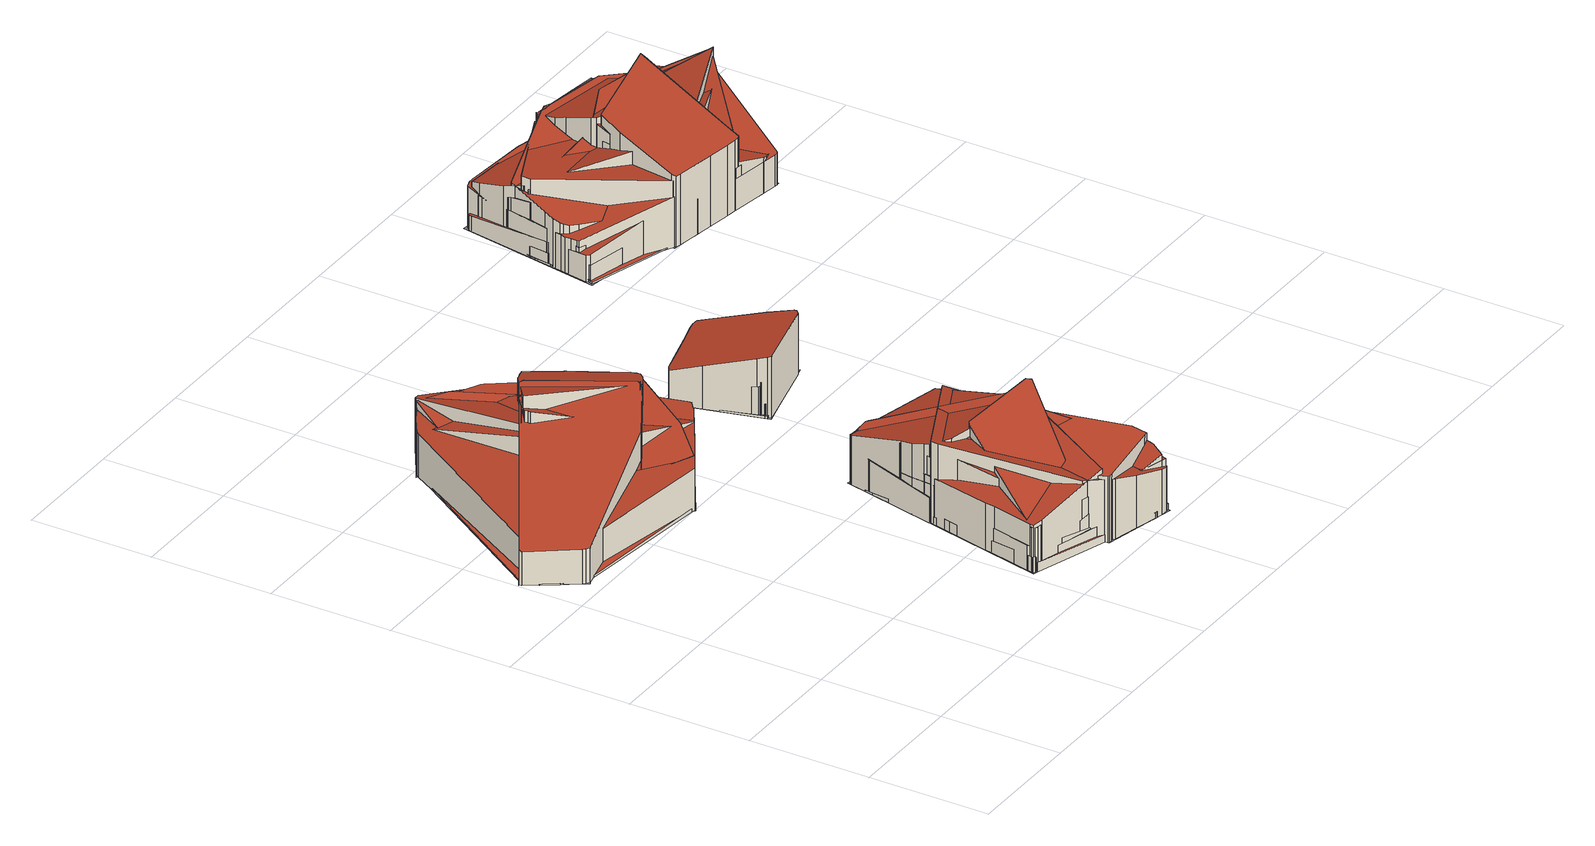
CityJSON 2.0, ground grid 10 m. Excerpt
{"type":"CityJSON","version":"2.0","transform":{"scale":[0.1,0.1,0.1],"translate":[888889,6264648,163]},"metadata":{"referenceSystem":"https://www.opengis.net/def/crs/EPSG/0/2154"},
"CityObjects":{
"building1":{"type":"Building","attributes":{"class":"Building"},"children":["building1-1"]},
"building1-1":{"type":"BuildingPart","parents":["building1"],"geometry":[{"type":"MultiSurface","lod":"2.2","boundaries":[[[0,1,2,3,4,5,6,7,8,9,10,11,12,13,14,15,16,17,18,19,20,21,22,23]],[[24,25,1,0]],[[25,26,2,1]],[[26,27,3,2]],[[27,28,4,3]],[[28,29,5,4]],[[29,30,6,5]],[[30,31,7,6]],[[31,32,8,7]],[[32,33,9,8]],[[33,34,10,9]],[[34,35,11,10]],[[35,36,12,11]],[[36,37,13,12]],[[37,38,14,13]],[[38,39,15,14]],[[39,40,16,15]],[[40,41,17,16]],[[41,42,18,17]],[[42,43,19,18]],[[43,44,20,19]],[[44,45,21,20]],[[45,46,22,21]],[[46,47,23,22]],[[47,24,0,23]],[[48,49,50,51,52,53,54,55,56,57,58,59,60]],[[61,62,49,48]],[[62,63,50,49]],[[63,64,51,50]],[[64,65,52,51]],[[65,66,53,52]],[[66,67,54,53]],[[67,68,55,54]],[[68,69,56,55]],[[69,70,57,56]],[[70,71,58,57]],[[71,72,59,58]],[[72,73,60,59]],[[73,61,48,60]],[[74,75,76,77,78,79,80,81,82,83,84,85,86,87]],[[88,89,75,74]],[[89,90,76,75]],[[90,91,77,76]],[[91,92,78,77]],[[92,93,79,78]],[[93,94,80,79]],[[94,95,81,80]],[[95,96,82,81]],[[96,97,83,82]],[[97,98,84,83]],[[98,99,85,84]],[[99,100,86,85]],[[100,101,87,86]],[[101,88,74,87]],[[102,103,104,105,106,107,108,109,110,111,112,113]],[[114,115,103,102]],[[115,116,104,103]],[[116,117,105,104]],[[117,118,106,105]],[[118,119,107,106]],[[119,120,108,107]],[[120,121,109,108]],[[121,122,110,109]],[[122,123,111,110]],[[123,124,112,111]],[[124,125,113,112]],[[125,114,102,113]],[[126,127,128,129,130,131,132,133,134,135,136,137,138,139,140,141,142]],[[143,144,127,126]],[[144,145,128,127]],[[145,146,129,128]],[[146,147,130,129]],[[147,148,131,130]],[[148,149,132,131]],[[149,150,133,132]],[[150,151,134,133]],[[151,152,135,134]],[[152,153,136,135]],[[153,154,137,136]],[[154,155,138,137]],[[155,156,139,138]],[[156,157,140,139]],[[157,158,141,140]],[[158,159,142,141]],[[159,143,126,142]],[[160,161,162,163,164,165,166,167,168,169,170]],[[171,172,161,160]],[[172,173,162,161]],[[173,174,163,162]],[[174,175,164,163]],[[175,176,165,164]],[[176,177,166,165]],[[177,178,167,166]],[[178,179,168,167]],[[179,180,169,168]],[[180,181,170,169]],[[181,171,160,170]],[[182,183,184,185,186,187,188,189,190,191,192]],[[193,194,183,182]],[[194,195,184,183]],[[195,196,185,184]],[[196,197,186,185]],[[197,198,187,186]],[[198,199,188,187]],[[199,200,189,188]],[[200,201,190,189]],[[201,202,191,190]],[[202,203,192,191]],[[203,193,182,192]],[[204,205,206,207,208,209,210,211,212]],[[213,214,205,204]],[[214,215,206,205]],[[215,216,207,206]],[[216,217,208,207]],[[217,218,209,208]],[[218,219,210,209]],[[219,220,211,210]],[[220,221,212,211]],[[221,213,204,212]],[[222,223,224,225,226,227,228,229,230,231,232,233]],[[234,235,223,222]],[[235,236,224,223]],[[236,237,225,224]],[[237,238,226,225]],[[238,239,227,226]],[[239,240,228,227]],[[240,241,229,228]],[[241,242,230,229]],[[242,243,231,230]],[[243,244,232,231]],[[244,245,233,232]],[[245,234,222,233]],[[246,247,248,249,250,251,252,253,254,255]],[[256,257,247,246]],[[257,258,248,247]],[[258,237,249,248]],[[237,259,250,249]],[[259,260,251,250]],[[260,261,252,251]],[[261,262,253,252]],[[262,263,254,253]],[[263,264,255,254]],[[264,256,246,255]],[[265,266,267,268,269,270,271,272,273]],[[274,275,266,265]],[[275,276,267,266]],[[276,277,268,267]],[[277,218,269,268]],[[218,278,270,269]],[[278,42,271,270]],[[42,279,272,271]],[[279,280,273,272]],[[280,274,265,273]],[[281,282,283,284,285,286,287]],[[288,289,282,281]],[[289,290,283,282]],[[290,291,284,283]],[[291,292,285,284]],[[292,293,286,285]],[[293,294,287,286]],[[294,288,281,287]],[[295,296,297,298,299]],[[300,301,296,295]],[[301,302,297,296]],[[302,303,298,297]],[[303,304,299,298]],[[304,300,295,299]],[[305,306,307,308,309,310,311,312,313,314,315,316,317,318,319,320,321,322]]],"semantics":{"surfaces":[{"type":"RoofSurface","rf_azimuth":203.03,"rf_slope":3.73},{"type":"WallSurface","on_footprint_edge":true},{"type":"RoofSurface","rf_azimuth":212.21,"rf_slope":15.52},{"type":"RoofSurface","rf_azimuth":31.1,"rf_slope":16.65},{"type":"RoofSurface","rf_azimuth":225.35,"rf_slope":15.4},{"type":"RoofSurface","rf_azimuth":170.89,"rf_slope":0.564},{"type":"RoofSurface","rf_azimuth":18.34,"rf_slope":15.55},{"type":"RoofSurface","rf_azimuth":171.15,"rf_slope":2.23},{"type":"RoofSurface","rf_azimuth":221.47,"rf_slope":16.44},{"type":"RoofSurface","rf_azimuth":127.92,"rf_slope":18.51},{"type":"RoofSurface","rf_azimuth":350.65,"rf_slope":17.56},{"type":"RoofSurface","rf_azimuth":208.65,"rf_slope":14.09},{"type":"RoofSurface","rf_azimuth":96.95,"rf_slope":11.4},{"type":"RoofSurface","rf_azimuth":316.24,"rf_slope":1.94},{"type":"GroundSurface"}],"values":[0,1,1,1,1,1,1,1,1,1,1,1,1,1,1,1,1,1,1,1,1,1,1,1,1,2,1,1,1,1,1,1,1,1,1,1,1,1,1,3,1,1,1,1,1,1,1,1,1,1,1,1,1,1,4,1,1,1,1,1,1,1,1,1,1,1,1,5,1,1,1,1,1,1,1,1,1,1,1,1,1,1,1,1,1,6,1,1,1,1,1,1,1,1,1,1,1,7,1,1,1,1,1,1,1,1,1,1,1,8,1,1,1,1,1,1,1,1,1,9,1,1,1,1,1,1,1,1,1,1,1,1,10,1,1,1,1,1,1,1,1,1,1,11,1,1,1,1,1,1,1,1,1,12,1,1,1,1,1,1,1,13,1,1,1,1,1,14]}}]},
"building2":{"type":"Building","attributes":{"class":"Building"},"children":["building2-1"]},
"building2-1":{"type":"BuildingPart","parents":["building2"],"geometry":[{"type":"MultiSurface","lod":"2.2","boundaries":[[[323,324,325,326,327,328,329,330,331,332,333,334,335]],[[336,337,324,323]],[[337,338,325,324]],[[338,339,326,325]],[[339,340,327,326]],[[340,341,328,327]],[[341,342,329,328]],[[342,343,330,329]],[[343,344,331,330]],[[344,345,332,331]],[[345,346,333,332]],[[346,347,334,333]],[[347,348,335,334]],[[348,336,323,335]],[[349,350,351,352,353,354,355,356,357,358,359,360,361,362,363]],[[364,365,350,349]],[[365,366,351,350]],[[366,367,352,351]],[[367,368,353,352]],[[368,369,354,353]],[[369,370,355,354]],[[370,371,356,355]],[[371,372,357,356]],[[372,373,358,357]],[[373,374,359,358]],[[374,375,360,359]],[[375,376,361,360]],[[376,377,362,361]],[[377,378,363,362]],[[378,364,349,363]],[[379,380,381,382,383,384,385,386,387,388,389,390,391,392,393,394]],[[395,396,380,379]],[[396,397,381,380]],[[397,398,382,381]],[[398,399,383,382]],[[399,400,384,383]],[[400,401,385,384]],[[401,402,386,385]],[[402,403,387,386]],[[403,404,388,387]],[[404,405,389,388]],[[405,406,390,389]],[[406,407,391,390]],[[407,408,392,391]],[[408,409,393,392]],[[409,410,394,393]],[[410,395,379,394]],[[411,412,413,414,415,416,417,418,419,420,421,422,423,424,425]],[[426,427,412,411]],[[427,428,413,412]],[[428,429,414,413]],[[429,430,415,414]],[[430,431,416,415]],[[431,345,417,416]],[[345,432,418,417]],[[432,433,419,418]],[[433,434,420,419]],[[434,435,421,420]],[[435,436,422,421]],[[436,437,423,422]],[[437,438,424,423]],[[438,439,425,424]],[[439,426,411,425]],[[440,441,442,443,444,445,446,447,448,449,450]],[[451,452,441,440]],[[452,453,442,441]],[[453,454,443,442]],[[454,455,444,443]],[[455,456,445,444]],[[456,457,446,445]],[[457,435,447,446]],[[435,458,448,447]],[[458,459,449,448]],[[459,460,450,449]],[[460,451,440,450]],[[461,462,463,464,465,466,467,468,469,470,471]],[[472,473,462,461]],[[473,474,463,462]],[[474,475,464,463]],[[475,476,465,464]],[[476,477,466,465]],[[477,467,466]],[[478,469,468]],[[478,479,470,469]],[[479,480,471,470]],[[480,472,461,471]],[[481,482,483,484,485,486,487,488,489,490,491]],[[492,493,482,481]],[[493,494,483,482]],[[494,495,484,483]],[[495,496,485,484]],[[496,497,486,485]],[[497,498,487,486]],[[498,499,488,487]],[[499,500,489,488]],[[500,501,490,489]],[[501,502,491,490]],[[502,492,481,491]],[[503,504,505,506,507,508,509,510]],[[511,512,504,503]],[[512,513,505,504]],[[513,514,506,505]],[[514,457,507,506]],[[457,515,508,507]],[[515,516,509,508]],[[516,517,510,509]],[[517,511,503,510]],[[518,519,520,521,522,523,524,525]],[[526,427,519,518]],[[427,527,520,519]],[[527,528,521,520]],[[528,529,522,521]],[[529,530,523,522]],[[530,531,524,523]],[[531,532,525,524]],[[532,526,518,525]],[[533,534,535,536,537,538,539,540]],[[541,542,534,533]],[[542,543,535,534]],[[543,544,536,535]],[[544,545,537,536]],[[545,458,538,537]],[[458,546,539,538]],[[546,547,540,539]],[[547,541,533,540]],[[548,549,550,551,552,553,554,555,556,557]],[[558,559,549,548]],[[559,560,550,549]],[[560,561,551,550]],[[561,562,552,551]],[[562,563,553,552]],[[563,564,554,553]],[[564,565,555,554]],[[565,566,556,555]],[[566,395,557,556]],[[395,558,548,557]],[[567,568,569,570,571,572,573,574]],[[575,576,568,567]],[[576,577,569,568]],[[577,578,570,569]],[[578,579,571,570]],[[579,561,572,571]],[[561,580,573,572]],[[580,581,574,573]],[[581,575,567,574]],[[582,583,584,585,586,587,588,589,590]],[[591,365,583,582]],[[365,592,584,583]],[[592,593,585,584]],[[593,594,586,585]],[[594,595,587,586]],[[595,562,588,587]],[[562,596,589,588]],[[596,597,590,589]],[[597,591,582,590]],[[598,368,599,600,601,602,603,604,605,606,607,608]]],"semantics":{"surfaces":[{"type":"RoofSurface","rf_azimuth":348.3,"rf_slope":14.15},{"type":"WallSurface","on_footprint_edge":true},{"type":"RoofSurface","rf_azimuth":165.86,"rf_slope":16.66},{"type":"RoofSurface","rf_azimuth":77.39,"rf_slope":16.9},{"type":"RoofSurface","rf_azimuth":334.51,"rf_slope":1.49},{"type":"RoofSurface","rf_azimuth":173.76,"rf_slope":16.07},{"type":"RoofSurface","rf_azimuth":96.38,"rf_slope":4.23},{"type":"RoofSurface","rf_azimuth":56.45,"rf_slope":0.733},{"type":"RoofSurface","rf_azimuth":84.63,"rf_slope":4.67},{"type":"RoofSurface","rf_azimuth":219.77,"rf_slope":19.53},{"type":"RoofSurface","rf_azimuth":188.68,"rf_slope":18.49},{"type":"RoofSurface","rf_azimuth":119.84,"rf_slope":13.03},{"type":"RoofSurface","rf_azimuth":255.48,"rf_slope":13.27},{"type":"RoofSurface","rf_azimuth":350.84,"rf_slope":5.89},{"type":"GroundSurface"}],"values":[0,1,1,1,1,1,1,1,1,1,1,1,1,1,2,1,1,1,1,1,1,1,1,1,1,1,1,1,1,1,3,1,1,1,1,1,1,1,1,1,1,1,1,1,1,1,1,4,1,1,1,1,1,1,1,1,1,1,1,1,1,1,1,5,1,1,1,1,1,1,1,1,1,1,1,6,1,1,1,1,1,1,1,1,1,1,7,1,1,1,1,1,1,1,1,1,1,1,8,1,1,1,1,1,1,1,1,9,1,1,1,1,1,1,1,1,10,1,1,1,1,1,1,1,1,11,1,1,1,1,1,1,1,1,1,1,12,1,1,1,1,1,1,1,1,13,1,1,1,1,1,1,1,1,1,14]}}]},
"building3":{"type":"Building","attributes":{"class":"Building"},"children":["building3-1"]},
"building3-1":{"type":"BuildingPart","parents":["building3"],"geometry":[{"type":"MultiSurface","lod":"2.2","boundaries":[[[609,610,611,612,613,614,615,616,617,618,619,620,621,622,623,624,625,626,627,628,629]],[[630,631,610,609]],[[631,632,611,610]],[[632,633,612,611]],[[633,634,613,612]],[[634,635,614,613]],[[635,636,615,614]],[[636,637,616,615]],[[637,638,617,616]],[[638,639,618,617]],[[639,640,619,618]],[[640,641,620,619]],[[641,642,621,620]],[[642,643,622,621]],[[643,644,623,622]],[[644,645,624,623]],[[645,646,625,624]],[[646,647,626,625]],[[647,648,627,626]],[[648,649,628,627]],[[649,650,629,628]],[[650,630,609,629]],[[651,652,653,654,655,656,657,658,659,660]],[[661,652,651]],[[661,662,653,652]],[[662,663,654,653]],[[663,664,655,654]],[[664,665,656,655]],[[665,657,656]],[[666,667,668,669]],[[670,671,667,666]],[[671,672,668,667]],[[672,673,669,668]],[[673,670,666,669]],[[674,675,676,677,678,679,680,681]],[[682,683,675,674]],[[683,684,676,675]],[[684,685,677,676]],[[685,686,678,677]],[[686,687,679,678]],[[687,688,680,679]],[[688,689,681,680]],[[689,682,674,681]],[[690,691,692,693]],[[694,695,691,690]],[[695,696,692,691]],[[696,697,693,692]],[[697,694,690,693]],[[698,699,700,701]]],"semantics":{"surfaces":[{"type":"RoofSurface","rf_azimuth":105.67,"rf_slope":16.22},{"type":"WallSurface","on_footprint_edge":true},{"type":"RoofSurface","rf_azimuth":89.86,"rf_slope":1.22},{"type":"RoofSurface","rf_azimuth":27.7,"rf_slope":11.57},{"type":"RoofSurface","rf_azimuth":190.83,"rf_slope":19.02},{"type":"RoofSurface","rf_azimuth":51.81,"rf_slope":13.77},{"type":"GroundSurface"}],"values":[0,1,1,1,1,1,1,1,1,1,1,1,1,1,1,1,1,1,1,1,1,1,2,1,1,1,1,1,1,3,1,1,1,1,4,1,1,1,1,1,1,1,1,5,1,1,1,1,6]}}]},
"building4":{"type":"Building","attributes":{"class":"Building"},"children":["building4-1"]},
"building4-1":{"type":"BuildingPart","parents":["building4"],"geometry":[{"type":"MultiSurface","lod":"2.2","boundaries":[[[702,703,704,705,706,707,708,709,710,711,712,713,714]],[[715,716,703,702]],[[716,717,704,703]],[[717,718,705,704]],[[718,719,706,705]],[[719,720,707,706]],[[720,721,708,707]],[[721,722,709,708]],[[722,723,710,709]],[[723,724,711,710]],[[724,725,712,711]],[[725,726,713,712]],[[726,727,714,713]],[[727,715,702,714]],[[728,729,730,731,732,733,734,735,736,737,738,739,740,741,742,743,744,745,746]],[[747,748,729,728]],[[748,749,730,729]],[[749,750,731,730]],[[750,751,732,731]],[[751,752,733,732]],[[752,753,734,733]],[[753,754,735,734]],[[754,755,736,735]],[[755,756,737,736]],[[756,757,738,737]],[[757,758,739,738]],[[758,759,740,739]],[[759,760,741,740]],[[760,761,742,741]],[[761,762,743,742]],[[762,763,744,743]],[[763,764,745,744]],[[764,765,746,745]],[[765,747,728,746]],[[766,767,768,769,770,771,772,773,774,775,776,777,778,779,780]],[[781,782,767,766]],[[782,783,768,767]],[[783,784,769,768]],[[784,785,770,769]],[[785,786,771,770]],[[786,787,772,771]],[[787,788,773,772]],[[788,789,774,773]],[[789,790,775,774]],[[790,791,776,775]],[[791,792,777,776]],[[792,793,778,777]],[[793,794,779,778]],[[794,795,780,779]],[[795,781,766,780]],[[796,797,798,799,800,801,802,803,804,805,806,807,808,809,810,811,812,813,814,815,816]],[[817,818,797,796]],[[818,819,798,797]],[[819,820,799,798]],[[820,821,800,799]],[[821,822,801,800]],[[822,823,802,801]],[[823,824,803,802]],[[824,825,804,803]],[[825,826,805,804]],[[826,827,806,805]],[[827,828,807,806]],[[828,829,808,807]],[[829,830,809,808]],[[830,831,810,809]],[[831,832,811,810]],[[832,833,812,811]],[[833,834,813,812]],[[834,835,814,813]],[[835,836,815,814]],[[836,837,816,815]],[[837,817,796,816]],[[838,839,840,841,842,843,844,845,846,847,848,849,850,851]],[[852,853,839,838]],[[853,854,840,839]],[[854,855,841,840]],[[855,856,842,841]],[[856,857,843,842]],[[857,858,844,843]],[[858,859,845,844]],[[859,860,846,845]],[[860,861,847,846]],[[861,862,848,847]],[[862,863,849,848]],[[863,864,850,849]],[[864,865,851,850]],[[865,852,838,851]],[[866,867,868,869,870,871,872,873,874,875,876,877,878,879,880,881,882,883]],[[884,885,867,866]],[[885,886,868,867]],[[886,887,869,868]],[[887,888,870,869]],[[888,889,871,870]],[[889,890,872,871]],[[890,891,873,872]],[[891,892,874,873]],[[892,893,875,874]],[[893,894,876,875]],[[894,895,877,876]],[[895,896,878,877]],[[896,897,879,878]],[[897,880,879]],[[897,898,881,880]],[[898,899,882,881]],[[899,900,883,882]],[[900,884,866,883]],[[901,902,903,904,905,906,907,908,909,910,911,912,913,914,915]],[[916,917,902,901]],[[917,918,903,902]],[[918,919,904,903]],[[919,920,905,904]],[[920,921,906,905]],[[921,922,907,906]],[[922,923,908,907]],[[923,924,909,908]],[[924,925,910,909]],[[925,926,911,910]],[[926,927,912,911]],[[927,928,913,912]],[[928,929,914,913]],[[929,930,915,914]],[[930,916,901,915]],[[931,932,933,934,935,936,937,938,939,940,941,942,943]],[[944,945,932,931]],[[945,946,933,932]],[[946,947,934,933]],[[947,948,935,934]],[[948,949,936,935]],[[949,950,937,936]],[[950,951,938,937]],[[951,952,939,938]],[[952,953,940,939]],[[953,954,941,940]],[[954,955,942,941]],[[955,956,943,942]],[[956,944,931,943]],[[957,958,959,960,961,962,963,964,965,966,967,968,969,970,971]],[[972,973,958,957]],[[973,974,959,958]],[[974,975,960,959]],[[975,976,961,960]],[[976,977,962,961]],[[977,978,963,962]],[[978,979,964,963]],[[979,980,965,964]],[[980,981,966,965]],[[981,982,967,966]],[[982,983,968,967]],[[983,984,969,968]],[[984,985,970,969]],[[985,986,971,970]],[[986,972,957,971]],[[987,988,989,990,991,992,993,994,995,996,997,998]],[[999,1000,988,987]],[[1000,1001,989,988]],[[1001,1002,990,989]],[[1002,1003,991,990]],[[1003,1004,992,991]],[[1004,1005,993,992]],[[1005,1006,994,993]],[[1006,1007,995,994]],[[1007,1008,996,995]],[[1008,929,997,996]],[[929,1009,998,997]],[[1009,999,987,998]],[[1010,1011,1012,1013,1014,1015,1016,1017,1018,1019,1020,1021,1022]],[[1023,1024,1011,1010]],[[1024,1025,1012,1011]],[[1025,1026,1013,1012]],[[1026,1027,1014,1013]],[[1027,1028,1015,1014]],[[1028,1029,1016,1015]],[[1029,1030,1017,1016]],[[1030,1031,1018,1017]],[[1031,1032,1019,1018]],[[1032,1033,1020,1019]],[[1033,1034,1021,1020]],[[1034,1035,1022,1021]],[[1035,1023,1010,1022]],[[1036,1037,1038,1039,1040,1041]],[[1042,1043,1037,1036]],[[1043,1044,1038,1037]],[[1044,1045,1039,1038]],[[1045,1046,1040,1039]],[[1046,1047,1041,1040]],[[1047,1042,1036,1041]],[[1048,1049,1050,1051,1052,1053,1054]],[[1055,1056,1049,1048]],[[1056,1001,1050,1049]],[[1001,1057,1051,1050]],[[1057,1058,1052,1051]],[[1058,1059,1053,1052]],[[1059,1060,1054,1053]],[[1060,1055,1048,1054]],[[1061,1062,1063,1064,1065,1066,1067,1068,1069]],[[1070,1071,1062,1061]],[[1071,1072,1063,1062]],[[1072,1073,1064,1063]],[[1073,1074,1065,1064]],[[1074,1075,1066,1065]],[[1075,1076,1067,1066]],[[1076,1077,1068,1067]],[[1077,1078,1069,1068]],[[1078,1070,1061,1069]],[[1079,1080,1081,1082,1083,1084]],[[1085,1086,1080,1079]],[[1086,1087,1081,1080]],[[1087,1088,1082,1081]],[[1088,1089,1083,1082]],[[1089,1090,1084,1083]],[[1090,1085,1079,1084]],[[1091,1092,1093,1094,1095]],[[1096,1097,1092,1091]],[[1097,1098,1093,1092]],[[1098,1099,1094,1093]],[[1099,1100,1095,1094]],[[1100,1096,1091,1095]],[[1101,1102,1103,1104,1105,1106,1107,1108,1109,1110]]],"semantics":{"surfaces":[{"type":"RoofSurface","rf_azimuth":260.26,"rf_slope":19.18},{"type":"WallSurface","on_footprint_edge":true},{"type":"RoofSurface","rf_azimuth":261.5,"rf_slope":16.62},{"type":"RoofSurface","rf_azimuth":346.96,"rf_slope":17.52},{"type":"RoofSurface","rf_azimuth":252.81,"rf_slope":16.32},{"type":"RoofSurface","rf_azimuth":78.1,"rf_slope":17.51},{"type":"RoofSurface","rf_azimuth":80.86,"rf_slope":19.32},{"type":"RoofSurface","rf_azimuth":158.69,"rf_slope":3},{"type":"RoofSurface","rf_azimuth":261.8,"rf_slope":16.99},{"type":"RoofSurface","rf_azimuth":171.57,"rf_slope":8.26},{"type":"RoofSurface","rf_azimuth":106.24,"rf_slope":5.35},{"type":"RoofSurface","rf_azimuth":142.96,"rf_slope":9.52},{"type":"RoofSurface","rf_azimuth":351.59,"rf_slope":5.56},{"type":"RoofSurface","rf_azimuth":283.06,"rf_slope":7},{"type":"RoofSurface","rf_azimuth":268.43,"rf_slope":18.09},{"type":"RoofSurface","rf_azimuth":112.57,"rf_slope":12.32},{"type":"RoofSurface","rf_azimuth":251.32,"rf_slope":18.72},{"type":"GroundSurface"}],"values":[0,1,1,1,1,1,1,1,1,1,1,1,1,1,2,1,1,1,1,1,1,1,1,1,1,1,1,1,1,1,1,1,1,1,3,1,1,1,1,1,1,1,1,1,1,1,1,1,1,1,4,1,1,1,1,1,1,1,1,1,1,1,1,1,1,1,1,1,1,1,1,1,5,1,1,1,1,1,1,1,1,1,1,1,1,1,1,6,1,1,1,1,1,1,1,1,1,1,1,1,1,1,1,1,1,1,7,1,1,1,1,1,1,1,1,1,1,1,1,1,1,1,8,1,1,1,1,1,1,1,1,1,1,1,1,1,9,1,1,1,1,1,1,1,1,1,1,1,1,1,1,1,10,1,1,1,1,1,1,1,1,1,1,1,1,11,1,1,1,1,1,1,1,1,1,1,1,1,1,12,1,1,1,1,1,1,13,1,1,1,1,1,1,1,14,1,1,1,1,1,1,1,1,1,15,1,1,1,1,1,1,16,1,1,1,1,1,17]}}]}
},
"vertices":[
[18,358,33],[27,339,33],[29,334,33],[40,325,33],[45,321,33],[157,300,40],[187,318,42],[222,340,44],[225,343,45],[228,345,45],[228,347,45],[228,349,45],[203,437,46],[202,441,46],[192,458,46],[179,479,45],[174,486,45],[172,488,45],[127,514,43],[114,507,42],[100,498,41],[98,497,41],[95,494,41],[20,364,33],[18,358,5],[27,339,5],[29,334,5],[40,325,5],[45,321,5],[157,300,5],[187,318,5],[222,340,5],[225,343,5],[228,345,5],[228,347,5],[228,349,5],[203,437,5],[202,441,5],[192,458,5],[179,479,5],[174,486,5],[172,488,5],[127,514,5],[114,507,5],[100,498,5],[98,497,5],[95,494,5],[20,364,5],[3,354,34],[3,352,33],[27,316,34],[29,314,34],[32,312,34],[146,338,65],[160,346,69],[182,359,77],[185,363,78],[186,365,78],[183,370,78],[144,435,79],[141,437,78],[3,354,5],[3,352,5],[27,316,5],[29,314,5],[32,312,5],[146,338,5],[160,346,5],[182,359,5],[185,363,5],[186,365,5],[183,370,5],[144,435,5],[141,437,5],[115,418,86],[186,363,76],[188,363,75],[191,364,74],[206,373,69],[213,379,66],[213,382,66],[213,387,65],[191,428,65],[190,429,65],[174,455,65],[166,452,67],[162,450,68],[159,449,69],[115,418,5],[186,363,5],[188,363,5],[191,364,5],[206,373,5],[213,379,5],[213,382,5],[213,387,5],[191,428,5],[190,429,5],[174,455,5],[166,452,5],[162,450,5],[159,449,5],[70,372,34],[70,369,33],[71,366,33],[73,361,32],[77,358,33],[171,309,41],[192,333,50],[213,378,63],[144,436,61],[139,434,59],[83,401,42],[70,374,34],[70,372,5],[70,369,5],[71,366,5],[73,361,5],[77,358,5],[171,309,5],[192,333,5],[213,378,5],[144,436,5],[139,434,5],[83,401,5],[70,374,5],[6,349,6],[10,341,6],[18,329,6],[26,318,6],[29,315,6],[158,300,8],[223,341,8],[232,348,8],[210,441,8],[198,461,8],[186,480,8],[179,489,8],[128,515,7],[123,512,7],[99,497,7],[97,495,7],[7,356,6],[6,349,5],[10,341,5],[18,329,5],[26,318,5],[29,315,5],[158,300,5],[223,341,5],[232,348,5],[210,441,5],[198,461,5],[186,480,5],[179,489,5],[128,515,5],[123,512,5],[99,497,5],[97,495,5],[7,356,5],[116,420,61],[152,345,58],[208,331,44],[233,347,36],[208,440,35],[207,445,35],[204,451,35],[180,489,38],[176,492,39],[130,515,49],[123,513,51],[116,420,5],[152,345,5],[208,331,5],[233,347,5],[208,440,5],[207,445,5],[204,451,5],[180,489,5],[176,492,5],[130,515,5],[123,513,5],[41,376,14],[160,302,19],[224,341,21],[230,351,21],[205,441,20],[204,445,20],[175,489,18],[131,514,16],[127,513,16],[110,505,16],[100,497,15],[41,376,5],[160,302,5],[224,341,5],[230,351,5],[205,441,5],[204,445,5],[175,489,5],[131,514,5],[127,513,5],[110,505,5],[100,497,5],[57,383,10],[144,326,18],[211,378,43],[208,386,44],[207,389,45],[148,488,51],[142,497,51],[122,511,50],[122,512,50],[57,383,5],[144,326,5],[211,378,5],[208,386,5],[207,389,5],[148,488,5],[142,497,5],[122,511,5],[122,512,5],[63,389,31],[69,379,35],[157,346,62],[165,351,62],[173,355,62],[201,372,64],[204,374,64],[209,377,64],[173,490,27],[143,495,20],[104,496,11],[103,495,11],[63,389,5],[69,379,5],[157,346,5],[165,351,5],[173,355,5],[201,372,5],[204,374,5],[209,377,5],[173,490,5],[143,495,5],[104,496,5],[103,495,5],[110,414,77],[111,412,77],[111,410,77],[165,351,57],[167,352,57],[189,365,50],[203,375,46],[203,376,46],[163,448,63],[125,427,73],[110,414,5],[111,412,5],[111,410,5],[167,352,5],[189,365,5],[203,375,5],[203,376,5],[163,448,5],[125,427,5],[88,401,10],[111,355,10],[215,377,35],[191,417,35],[148,488,34],[133,511,34],[127,514,33],[114,506,29],[100,496,24],[88,401,5],[111,355,5],[215,377,5],[191,417,5],[133,511,5],[114,506,5],[100,496,5],[105,500,39],[109,414,56],[171,355,70],[176,357,69],[203,373,67],[167,451,50],[148,486,43],[105,500,5],[109,414,5],[171,355,5],[176,357,5],[203,373,5],[167,451,5],[148,486,5],[92,405,25],[231,348,20],[207,438,23],[131,515,27],[120,509,27],[92,405,5],[231,348,5],[207,438,5],[131,515,5],[120,509,5],[157,299,5],[234,347,5],[212,381,5],[216,383,5],[188,426,5],[212,440,5],[177,493,5],[154,479,5],[130,517,5],[94,495,5],[118,458,5],[108,452,5],[125,426,5],[2,354,5],[30,311,5],[105,357,5],[124,327,5],[135,334,5],
[219,140,80],[219,134,80],[245,29,68],[268,15,62],[289,10,56],[314,4,50],[321,4,48],[323,5,48],[333,44,47],[337,62,47],[333,134,52],[324,193,57],[323,193,57],[219,140,12],[219,134,12],[245,29,12],[268,15,12],[289,10,12],[314,4,12],[321,4,12],[323,5,12],[333,44,12],[337,62,12],[333,134,12],[324,193,12],[323,193,12],[198,44,51],[198,41,51],[204,38,53],[263,23,71],[263,24,71],[310,114,79],[313,127,78],[256,214,56],[255,216,55],[245,218,52],[241,219,51],[232,191,50],[225,163,50],[207,87,51],[206,79,51],[198,44,12],[198,41,12],[204,38,12],[263,23,12],[263,24,12],[310,114,12],[313,127,12],[256,214,12],[255,216,12],[245,218,12],[241,219,12],[232,191,12],[225,163,12],[207,87,12],[206,79,12],[221,142,76],[221,141,76],[232,130,79],[256,125,79],[301,115,79],[315,131,73],[315,134,72],[325,200,52],[266,213,52],[260,214,52],[257,215,52],[237,218,53],[236,216,53],[226,169,68],[223,158,71],[221,147,75],[221,142,12],[221,141,12],[232,130,12],[256,125,12],[301,115,12],[315,131,12],[315,134,12],[325,200,12],[266,213,12],[260,214,12],[257,215,12],[237,218,12],[236,216,12],[226,169,12],[223,158,12],[221,147,12],[200,51,20],[200,39,20],[273,15,18],[309,5,17],[323,4,17],[336,60,17],[337,62,17],[334,130,18],[317,201,19],[243,218,21],[239,218,21],[230,184,21],[219,137,21],[215,122,21],[201,57,20],[200,51,12],[200,39,12],[273,15,12],[309,5,12],[323,4,12],[336,60,12],[334,130,12],[317,201,12],[243,218,12],[239,218,12],[230,184,12],[219,137,12],[215,122,12],[201,57,12],[199,40,24],[319,7,59],[326,18,61],[327,22,61],[330,35,61],[248,216,32],[241,218,30],[239,218,30],[238,215,29],[234,203,29],[232,198,28],[199,40,12],[319,7,12],[326,18,12],[327,22,12],[330,35,12],[248,216,12],[241,218,12],[238,215,12],[234,203,12],[232,198,12],[197,41,25],[308,6,28],[319,5,28],[328,36,26],[331,60,25],[313,203,14],[249,217,12],[238,217,12],[233,203,13],[231,196,14],[225,165,16],[197,41,12],[308,6,12],[319,5,12],[328,36,12],[331,60,12],[313,203,12],[233,203,12],[231,196,12],[225,165,12],[219,135,66],[261,17,67],[262,16,67],[265,16,67],[324,24,67],[328,25,67],[331,39,67],[312,135,66],[226,170,66],[226,166,66],[221,145,66],[219,135,12],[261,17,12],[262,16,12],[265,16,12],[324,24,12],[328,25,12],[331,39,12],[312,135,12],[226,170,12],[226,166,12],[221,145,12],[210,37,53],[323,6,54],[325,13,54],[327,101,47],[241,218,38],[224,161,42],[215,120,46],[211,99,48],[210,37,12],[323,6,12],[325,13,12],[327,101,12],[224,161,12],[215,120,12],[211,99,12],[197,42,49],[200,39,49],[232,32,56],[242,29,58],[310,110,95],[308,114,95],[253,128,83],[250,126,82],[197,42,12],[232,32,12],[242,29,12],[310,110,12],[308,114,12],[253,128,12],[250,126,12],[219,138,33],[220,136,33],[326,29,63],[328,38,64],[312,131,63],[238,215,43],[232,199,40],[219,141,33],[219,138,12],[220,136,12],[326,29,12],[328,38,12],[312,131,12],[232,199,12],[219,141,12],[220,139,57],[224,135,58],[290,120,69],[308,116,72],[236,208,45],[234,201,46],[233,198,47],[223,153,55],[221,146,56],[221,142,56],[220,139,12],[224,135,12],[290,120,12],[308,116,12],[236,208,12],[234,201,12],[233,198,12],[223,153,12],[221,146,12],[221,135,73],[230,32,50],[233,31,50],[326,31,55],[331,36,57],[308,116,74],[284,122,74],[236,132,73],[221,135,12],[230,32,12],[233,31,12],[326,31,12],[331,36,12],[284,122,12],[236,132,12],[198,42,33],[198,41,33],[205,38,32],[321,6,20],[333,60,20],[332,64,20],[236,208,32],[206,80,33],[198,47,33],[198,42,12],[205,38,12],[321,6,12],[333,60,12],[332,64,12],[206,80,12],[198,47,12],[196,40,12],[261,16,12],[323,2,12],[337,63,12],[319,67,12],[335,134,12],[312,138,12],[311,133,12],[311,135,12],[326,200,12],[237,220,12],
[273,391,35],[279,367,43],[290,328,55],[293,321,57],[294,318,58],[356,333,58],[358,335,58],[359,336,58],[360,339,57],[358,349,54],[356,359,51],[345,401,38],[342,409,36],[341,410,35],[337,410,35],[332,409,35],[315,404,35],[297,399,35],[277,394,35],[275,392,35],[274,392,35],[273,391,7],[279,367,7],[290,328,7],[293,321,7],[294,318,7],[356,333,7],[358,335,7],[359,336,7],[360,339,7],[358,349,7],[356,359,7],[345,401,7],[342,409,7],[341,410,7],[337,410,7],[332,409,7],[315,404,7],[297,399,7],[277,394,7],[275,392,7],[274,392,7],[274,390,7],[275,382,8],[291,322,9],[292,320,9],[313,323,9],[350,332,9],[342,407,7],[338,409,7],[334,409,7],[274,393,7],[275,382,7],[291,322,7],[292,320,7],[313,323,7],[350,332,7],[276,379,34],[288,336,36],[291,325,36],[351,333,25],[276,379,7],[288,336,7],[291,325,7],[351,333,7],[275,387,17],[279,370,17],[280,365,17],[282,358,17],[292,323,18],[292,322,18],[341,330,36],[278,390,18],[275,387,7],[279,370,7],[280,365,7],[282,358,7],[292,323,7],[292,322,7],[341,330,7],[278,390,7],[275,384,24],[290,327,32],[292,324,33],[333,328,25],[275,384,7],[290,327,7],[292,324,7],[333,328,7],[362,335,7],[342,412,7],[272,393,7],[292,317,7],
[463,503,67],[464,500,66],[468,499,66],[501,494,66],[520,491,66],[529,490,66],[533,490,66],[534,490,67],[536,502,71],[550,578,98],[551,582,99],[476,570,90],[470,551,84],[463,503,7],[464,500,7],[468,499,7],[501,494,7],[520,491,7],[529,490,7],[533,490,7],[534,490,7],[536,502,7],[550,578,7],[551,582,7],[476,570,7],[470,551,7],[394,555,46],[395,553,45],[397,549,44],[403,545,43],[480,498,33],[481,498,33],[497,495,33],[573,483,33],[576,483,33],[578,484,33],[620,562,58],[620,566,59],[549,616,71],[496,625,71],[491,625,71],[486,626,71],[404,602,60],[396,569,50],[394,561,48],[394,555,7],[395,553,7],[397,549,7],[403,545,7],[480,498,7],[481,498,7],[497,495,7],[573,483,7],[576,483,7],[578,484,7],[620,562,7],[620,566,7],[549,616,7],[496,625,7],[491,625,7],[486,626,7],[404,602,7],[396,569,7],[394,561,7],[465,511,68],[516,493,51],[561,485,37],[566,486,35],[578,489,32],[580,492,32],[615,565,26],[599,627,35],[597,628,36],[588,630,39],[498,631,67],[492,629,68],[484,616,70],[478,590,70],[465,514,68],[465,511,7],[516,493,7],[561,485,7],[566,486,7],[578,489,7],[580,492,7],[615,565,7],[599,627,7],[597,628,7],[588,630,7],[498,631,7],[492,629,7],[484,616,7],[478,590,7],[465,514,7],[389,525,8],[472,500,8],[479,498,8],[483,497,8],[557,486,11],[570,484,12],[574,484,12],[575,485,12],[618,563,38],[621,570,40],[622,584,44],[622,587,45],[623,594,47],[620,598,48],[615,599,48],[575,610,47],[471,636,46],[419,643,43],[414,643,43],[410,642,42],[390,529,9],[389,525,7],[472,500,7],[479,498,7],[483,497,7],[557,486,7],[570,484,7],[574,484,7],[575,485,7],[618,563,7],[621,570,7],[622,584,7],[622,587,7],[623,594,7],[620,598,7],[615,599,7],[575,610,7],[471,636,7],[419,643,7],[414,643,7],[410,642,7],[390,529,7],[403,591,61],[470,538,73],[537,522,74],[583,542,65],[621,572,53],[629,619,38],[628,623,37],[625,625,36],[585,630,37],[559,634,38],[414,639,46],[411,639,46],[408,631,49],[403,608,56],[403,591,7],[470,538,7],[537,522,7],[583,542,7],[621,572,7],[629,619,7],[628,623,7],[625,625,7],[585,630,7],[559,634,7],[414,639,7],[411,639,7],[408,631,7],[403,608,7],[474,577,86],[475,573,87],[478,571,87],[483,570,87],[519,563,88],[538,561,87],[543,560,87],[545,572,83],[552,599,73],[552,620,66],[552,624,65],[532,627,65],[493,632,65],[489,632,65],[489,632,66],[486,629,67],[480,611,73],[478,601,77],[474,577,7],[475,573,7],[478,571,7],[483,570,7],[519,563,7],[538,561,7],[543,560,7],[545,572,7],[552,599,7],[552,620,7],[552,624,7],[532,627,7],[493,632,7],[489,632,7],[486,629,7],[480,611,7],[478,601,7],[394,563,9],[397,552,9],[398,550,9],[404,543,10],[466,500,13],[564,491,18],[579,492,19],[619,561,20],[627,615,19],[628,622,19],[626,623,19],[426,641,9],[417,642,8],[398,583,8],[397,578,8],[394,563,7],[397,552,7],[398,550,7],[404,543,7],[466,500,7],[564,491,7],[579,492,7],[619,561,7],[627,615,7],[628,622,7],[626,623,7],[426,641,7],[417,642,7],[398,583,7],[397,578,7],[456,515,42],[456,514,41],[474,499,37],[478,498,37],[487,496,37],[503,494,37],[514,492,37],[524,492,38],[580,527,51],[617,562,63],[618,573,66],[548,593,69],[480,597,67],[456,515,7],[456,514,7],[474,499,7],[478,498,7],[487,496,7],[503,494,7],[514,492,7],[524,492,7],[580,527,7],[617,562,7],[618,573,7],[548,593,7],[480,597,7],[392,538,37],[464,501,49],[468,500,49],[484,497,52],[532,490,59],[617,561,69],[619,564,69],[621,569,70],[551,613,59],[408,632,38],[394,560,37],[393,554,37],[392,550,37],[392,545,37],[392,540,37],[392,538,7],[464,501,7],[468,500,7],[484,497,7],[532,490,7],[617,561,7],[619,564,7],[621,569,7],[551,613,7],[408,632,7],[394,560,7],[393,554,7],[392,550,7],[392,545,7],[392,540,7],[390,527,21],[531,491,27],[568,485,29],[609,565,23],[620,625,18],[606,627,17],[587,630,16],[583,630,16],[570,631,16],[514,629,15],[398,583,16],[395,566,17],[390,527,7],[531,491,7],[568,485,7],[609,565,7],[620,625,7],[606,627,7],[587,630,7],[583,630,7],[570,631,7],[514,629,7],[395,566,7],[389,530,29],[391,528,29],[500,495,47],[509,494,48],[532,504,50],[570,527,53],[617,573,55],[621,582,55],[624,589,54],[624,591,54],[518,628,36],[408,640,20],[407,637,20],[389,530,7],[391,528,7],[500,495,7],[509,494,7],[532,504,7],[570,527,7],[617,573,7],[621,582,7],[624,589,7],[624,591,7],[518,628,7],[408,640,7],[407,637,7],[403,593,69],[404,586,68],[463,502,62],[584,548,51],[621,580,47],[485,631,61],[403,593,7],[404,586,7],[463,502,7],[584,548,7],[621,580,7],[485,631,7],[391,537,32],[561,487,22],[568,485,21],[575,484,21],[613,566,30],[520,625,39],[399,573,36],[391,537,7],[561,487,7],[575,484,7],[613,566,7],[520,625,7],[399,573,7],[465,501,59],[535,515,64],[536,519,65],[549,581,86],[550,584,87],[508,591,88],[476,577,84],[475,574,82],[467,521,65],[465,501,7],[535,515,7],[536,519,7],[549,581,7],[550,584,7],[508,591,7],[476,577,7],[475,574,7],[467,521,7],[399,583,52],[537,529,75],[620,563,75],[485,627,50],[403,604,48],[402,601,49],[399,583,7],[537,529,7],[620,563,7],[485,627,7],[403,604,7],[402,601,7],[403,587,59],[498,496,40],[522,491,41],[536,489,42],[550,583,74],[403,587,7],[498,496,7],[522,491,7],[536,489,7],[550,583,7],[578,483,7],[590,565,7],[620,560,7],[630,624,7],[554,635,7],[553,624,7],[408,644,7],[387,524,7],[464,513,7],[462,500,7]
]}
